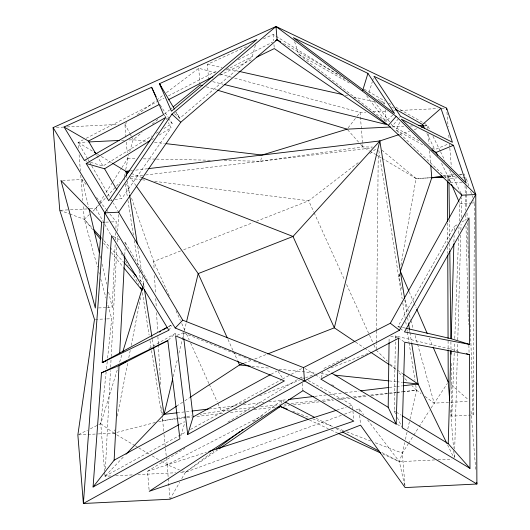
<?xml version="1.0" encoding="UTF-8"?>
<svg xmlns="http://www.w3.org/2000/svg" width="530" height="530" viewBox="0 0 530 530"><rect width="100%" height="100%" fill="white"/><g stroke="black" fill="none" stroke-linecap="round" stroke-linejoin="round"><path stroke-width="0.4" stroke-dasharray="2.65 1.99" d="M451.169 363.322L451.812 416.169L473.098 414.891L474.516 202.838L473.734 200.525M376.293 349.323L376.353 343.553M376.36 342.725L376.472 331.171M376.485 330.349L378.241 153.773M389.066 341.711L389.119 337.61M395.579 413.864L394.168 410.922L395.406 339.233M395.426 338.412L395.466 335.94L450.904 349.177L459.444 351.675M453.925 242.111L454.111 235.506M454.25 230.55L454.362 226.423L457.854 224.382M454.468 457.304L454.588 453.17M454.707 449.036L457.688 343.201M457.781 339.896L460.742 234.889M460.881 229.927L461.047 224.137M461.233 217.525L461.796 197.677M451.812 416.169L454.608 342.592M454.767 338.465L458.556 238.44M458.748 233.478L459 226.867M459.218 221.076L459.874 203.719L459.232 202.228M107.398 307.585L112.228 307.4L115.209 243.164M115.361 239.865L115.699 232.458M115.891 228.337L116.196 221.752L108.451 212.172M110.737 475.966L104.993 476.251L105.119 473.78M105.377 468.825L110.472 370.622M110.638 367.323L111.022 359.897M111.194 356.597L116.891 246.841M117.143 241.892L117.448 236.115M117.7 231.166L118.687 212.185L113.301 202.937M124.775 255.102L125.113 248.49M125.332 244.356L125.418 242.7L123.96 241.952M104.595 471.322L100.753 423.675L106.146 372.02M106.484 368.741L107.259 361.361M107.597 358.081L111.704 318.729L107.318 302.822M124.484 176.748L125.179 172.787M125.729 169.62L128.578 155.396M399.507 273.46L398.805 277.521L402.157 289.446M400.925 265.344L416.063 178.497L382.084 150.308M116.063 434.408L113.937 433.149L114.573 429.896M117.289 416.096L127.836 362.5M128.797 357.624L130.234 350.317M131.195 345.447L140.622 297.535M404.589 485.222L399.382 461.683L402.336 453.124L404.695 442.636M405.423 439.41L407.06 432.149M407.789 428.922L409.789 420.051M409.968 419.243L416.52 390.206L415.745 385.303M173.257 376.552L177.543 358.856M178.908 353.225L184.168 331.515M184.36 330.707L186.308 322.664M143.219 285.564L143.603 284.007L139.125 279.125M224.236 160.504L260.555 161.252L261.707 156.589M281.079 403.383L281.847 400.276L284.04 401.415M399.574 274.407L398.805 277.521L399.58 275.163M174.456 113.685L179.829 118.183L252.3 56.485L255.447 44.904M321.299 377.585L322.83 372.226M129.724 151.481L133.149 139.748L142.066 132.44M180.856 435.786L185.003 422.032M369.099 92.392L372.332 81.64M372.563 80.871L373.491 77.797M90.418 428.757L100.753 423.675L117.945 367.648M119.634 362.123L122.297 353.444M143.12 285.584L143.603 284.007M462.147 182.823L450.805 182.188L396.089 129.963L399.898 122.032M399.719 327.898L397.944 326.394L454.362 226.423M169.938 499.214L179.723 482.201M181.757 478.656L185.427 472.27L213.828 451.07M92.949 211.212L95.837 208.509L99.375 202.957M99.819 202.261L104.238 195.318M106.007 192.542L112.638 182.128M113.076 181.432L121.476 168.242M121.92 167.546L127.664 158.523L127.472 156.065M404.98 485.937L402.336 453.124L408.08 444.094M408.524 443.405L413.387 435.766M413.824 435.07L418.687 427.432M419.131 426.743L429.3 410.77M431.069 407.994L447.327 383.481M168.871 330.23L171.992 325.533M114.924 199.671L121.854 198.465L171.031 127.763L168.368 122.615M348.097 127.876L356.571 116.931M357.074 116.289L360.062 112.426L365.833 112.141M419.051 140.742L392.511 125.855L399.004 118.038M399.501 117.435L400.501 116.236M90.1 208.794L95.837 208.509L99.753 204.262M100.309 203.652L106.457 196.974M107.02 196.365L119.873 182.399M104.662 472.144L104.993 476.251L124.311 456.019M168.374 340.055L175.178 333.496L175.364 335.139M89.491 214.451L84.29 219.307L97.447 267.027M294.607 41.625L298.609 54.192L385.82 121.33L393.975 114.016M152.256 124.086L159.258 118.342M164.353 114.162L169.448 109.988M170.09 109.465L171.998 107.901M358.147 162.703L308.712 200.771L256.646 221.169M369.854 153.687L377.009 148.175M125.948 137.197L124.888 124.066L126.869 122.576M137.416 114.599L155.88 100.647M156.542 100.15L163.134 95.168M166.433 92.677L198.737 68.257L215.511 72.848M253.453 421.476L281.847 400.276M217.963 449.718L185.427 472.27L179.683 472.555M176.55 406.199L184.162 401.217M184.857 400.759L189.7 397.593M151.441 139.854L154.243 138.125M159.139 135.104L171.031 127.763M90.564 162.326L102.966 166.022L151.938 135.892M156.131 133.315L158.934 131.592M163.83 128.578L172.223 123.41L169.54 119.31M149.076 489.707L147.525 471.263L184.857 448.426M227.827 422.138L298.271 379.043M298.98 378.612L301.795 376.89L303.22 377.685M462.034 221.938L466.214 219.499M168.619 326.665L171.462 325.016M148.884 348.535L175.178 333.496M179.431 424.444L184.506 421.661M271.108 374.253L276.885 371.093M104.993 476.251L186.123 431.837M190.469 429.459L281.748 379.493M282.47 379.096L290.44 374.73M291.162 374.332L303.478 367.595M168.56 326.54L171.442 324.976M78.566 148.195L78.102 142.471L83.243 139.821M86.178 138.303L158.132 101.17M158.868 100.793L164.002 98.143M168.407 95.87L217.605 70.483M238.162 59.87L272.665 42.062M226.005 70.053L252.3 56.485M161.484 461.392L167.162 464.764L263.41 415.195M323.923 368.403L346.156 357.346M78.599 434.567L87.463 430.208M219.751 75.273L252.174 59.4M208.635 79.864L207.435 64.309L246.291 46.68M263.483 38.882L273.195 34.477L275.302 35.788M431.957 147.989L434.825 149.599L448.758 143.789M177.113 335.271L183.155 332.827L183.731 337.729M180.611 250.955L153.713 261.495L154.124 268.915M183.685 249.749L252.823 222.666M244.091 363.183L250.928 360.506M254.725 359.015L266.126 354.55M245.787 401.276L221.288 410.876L200.082 414.374M259.567 395.877L299.43 380.262M302.504 379.056L304.81 378.155M305.578 377.85L312.495 375.141M330.939 367.919L367.833 353.464M341.313 415.348L185.427 472.27L182.386 471.018M344.421 414.215L352.947 411.094M356.054 409.962L359.154 408.829L363.62 414.705M399.395 134.487L409.558 131.129M414.248 129.578L417.375 128.538M424.411 126.213L427.538 125.179L429.346 128.863M147.525 471.263L206.409 452.249M336.749 410.174L346.169 407.126M349.31 406.113L352.45 405.099L353.669 419.508M98.355 433.918L113.937 433.149L155.383 422.423M158.569 421.602L186.215 416.666M455.296 176.033L452.136 176.715L444.809 177.093L452.136 176.715L451.812 172.634M460.033 175.013L462.405 174.502M110.306 200.479L111.85 200.207M443.544 175.715L454.064 174.635M187.03 416.534L191.92 415.725M260.555 161.252L362.838 146.883L372.61 147.068M130.811 170.733L132.447 170.534M135.733 170.143L147.221 168.772M130.91 176.755L144.862 175.085M145.677 174.986L371.768 147.956M177.179 412.791L191.078 411.128M209.072 408.975L236.87 405.649M243.416 404.867L263.86 402.422M268.763 401.839L286.77 399.686M314.668 396.347L326.155 394.976M329.441 394.585L341.751 393.108M345.03 392.717L358.976 391.047M389.338 387.417L395.903 386.635M396.725 386.536L402.469 385.847M186.269 417.733L162.558 420.568L162.173 418.13M187.09 417.64L191.993 417.05M196.902 416.467L223.885 413.234M230.431 412.453L249.232 410.207M254.142 409.617L276.223 406.98M283.59 406.099L289.334 405.41M293.441 404.92L319.696 401.78M322.975 401.389L333.642 400.11M338.571 399.527L350.058 398.149M354.159 397.659L367.283 396.089M371.391 395.599L396.003 392.657M396.824 392.558L401.747 391.968M402.568 391.869L416.52 390.206L421.092 393.558M229.49 410.008L221.288 410.876L217.538 402.588M234.412 409.485L254.923 407.312M260.661 406.709L279.529 404.708M284.451 404.191L286.094 404.012M291.016 403.496L317.265 400.713M322.187 400.19L332.847 399.063M336.947 398.626L348.435 397.414M353.358 396.891L366.482 395.499M370.583 395.069L396.009 392.372M396.831 392.286L401.753 391.769M402.575 391.683L416.52 390.206L411.856 385.562M459.007 174.337L461.478 174.191M448.956 181.684L448.917 178.378L457.012 177.894M462.677 177.557L465.101 177.411M459.874 203.719L471.263 203.036M472.078 202.99L474.516 202.838M56.405 127.458L63.832 127.087M67.131 126.928L118.289 124.398M373.252 111.777L387.264 111.081M393.856 110.757L395.506 110.677M400.455 110.432L437.548 108.597M441.669 108.392L444.14 108.266M87.629 158.834L78.102 142.471L87.139 142.027M121.648 140.317L124.934 140.159M129.042 139.953L133.149 139.748L146.287 141.305M392.24 126.928L403.734 126.359M410.3 126.034L412.764 125.908M424.252 125.338L427.538 125.179L427.803 128.465M381.998 158.265L416.063 178.497L430.824 177.769M60.586 210.258L69.602 209.807M70.424 209.767L89.278 208.833M425.014 396.427L434.163 403.138L468.593 401.429M78.685 434.892L97.54 433.957M115.659 475.728L132.897 474.873M137.82 474.628L175.582 472.76M434.706 459.934L399.382 461.683L382.905 454.044M437.992 459.775L451.958 459.079M416.063 178.497L430.95 177.795M62.573 180.359L82.117 179.604L86.761 185.348M102.442 222.282L104.874 222.189M105.682 222.156L110.538 221.971M111.346 221.938L116.196 221.752M98.547 307.93L106.596 307.619M95.314 319.365L105.967 318.954M106.788 318.921L111.704 318.729M127.664 158.523L135.918 158.695M143.352 158.848L155.727 159.099M156.555 159.119L211.033 160.239M251.869 366.283L269.969 368.211M279.019 369.178L316.039 373.12M320.975 373.643L327.56 374.346M389.265 380.918L395.844 381.62M396.665 381.706L402.429 382.322M154.502 142.278L164.36 143.451M130.082 178.265L141.556 179.71M142.371 179.809L144.829 180.12M154.661 181.359L308.712 200.771L313.826 212.073M207.435 64.309L221.951 67.562M227.595 68.82L238.884 71.345M345.322 95.161L347.74 95.705M353.384 96.964L374.346 101.654M383.216 103.641L384.826 103.999L380.613 101.376M397.944 326.394L405.099 328.05M390.736 336.345L397.096 337.815M212.696 81.666L223.103 84.237M220.301 74.16L231.484 77.221M234.677 78.096L360.062 112.426L362.838 146.883L369.225 150.679M84.363 160.471L87.463 161.398M206.349 86.827L216.624 89.921M59.764 210.297L68.966 213.676M69.728 213.954L84.29 219.307L92.127 227.854M292.666 411.214L309.659 417.706M312.746 418.885L332.827 426.557M336.689 428.035L343.639 430.691M346.726 431.87L370.669 441.02M375.3 442.795L402.336 453.124M131.274 173.423L142.06 177.623M183.923 333.131L223.084 348.833M223.852 349.144L233.067 352.841M233.836 353.146L237.678 354.683M238.447 354.994L243.051 356.842M243.82 357.147L247.662 358.691M248.431 358.995L250.73 359.916M253.804 361.149L257.646 362.692M258.408 362.997L260.714 363.925M165.453 448.393L167.162 464.764L179.339 469.766M309.513 420.032L328.236 428.704M331.23 430.095L337.226 432.871M113.029 236.307L119.588 239.692M316.158 418.203L332.217 426.59M335.868 428.498L340.975 431.168M381.858 452.527L399.382 461.683L367.595 419.926M308.215 380.467L352.45 405.099M396.089 129.963L424.729 145.969M283.55 43.467L337.544 74.107M364.183 89.225L385.065 101.071M388.662 103.118L390.822 104.344M395.864 107.199L423.218 122.728M423.94 123.139L427.538 125.179M298.609 54.192L349.72 83.197M377.976 99.229L385.88 103.714M391.63 106.98L393.79 108.206M369.933 151.103L375.611 154.475M376.32 154.893L381.289 157.847M116.772 434.832L134.514 445.372M135.223 445.79L138.065 447.479M138.774 447.903L149.42 454.223M152.256 455.906L160.775 460.967M78.102 142.471L92.856 151.381M97.778 154.349L100.587 156.052M101.29 156.476L111.83 162.836M327.454 370.543L330.276 372.252M394.168 410.922L395.572 411.777M396.274 412.201L401.19 415.175M304.889 368.449L314.76 374.425M315.469 374.849L319.703 377.413M331.694 384.667L334.516 386.377M397.288 424.378L401.521 426.942M276.004 36.225L344.811 79.076M355.603 342.095L363.838 347.62M364.527 348.084L370.019 351.761M389.921 365.11L396.784 369.715M397.467 370.178L402.959 373.862M395.466 335.94L397.454 337.285M398.116 337.729L404.079 341.764M100.753 423.675L113.937 433.149M400.316 328.401L403.27 330.906M451.288 384.793L468.401 399.746M376.287 350.151L387.364 361.182M390.279 364.083L396.692 370.47M399.024 372.789L402.522 376.274M404.854 378.592L407.775 381.494M164.148 115.202L172.223 123.41M101.634 238.228L103.317 240.064M103.873 240.673L123.457 262.032M347.64 129.77L360.122 143.829M360.665 144.438L362.838 146.883M92.618 229.53L84.29 219.307L83.104 204.593M103.549 242.945L109.273 249.974M111.353 252.532L123.324 267.226M96.573 197.485L105.868 208.979M106.384 209.615L107.934 211.53M366.614 95.791L385.82 121.33M373.994 101.097L390.564 123.245M391.047 123.901L392.511 125.855M129.214 176.033L135.879 185.454M175.748 112.188L179.829 118.183L176.093 111.85M278.065 371.378L283.053 378.87M160.146 104.953L169.09 118.627M96.738 155.323L102.966 166.022M119.382 194.225L121.854 198.465M88.04 159.543L89.285 161.676M89.696 162.392L91.352 165.234M91.77 165.95L110.816 198.671M111.234 199.379L112.89 202.221M125.418 242.7L147.486 280.589M95.837 208.509L104.35 223.561M104.761 224.283L110.843 235.028M120.979 252.949L123.41 257.255M125.438 260.839L128.273 265.855M133.547 275.169L138.82 284.491M124.888 124.066L129.77 133.335M130.148 134.044L131.274 136.184M131.645 136.899L133.149 139.748M165.704 117.468L166.844 119.674M432.957 136.236L440.185 150.977M440.543 151.713L444.882 160.557M449.579 170.137L461.14 193.722M426.869 133.368L434.825 149.599M441.536 163.28L450.805 182.188M447.585 444.856L453.707 457.476M397.341 417.541L401.568 426.365M314.164 212.828L344.513 279.906M346.554 284.431L369.191 334.47M369.529 335.218L373.584 344.175M373.922 344.924L375.949 349.402M227.98 339.445L233.074 350.708M233.419 351.456L237.493 360.466M169.249 295.839L153.713 261.495L131.142 196.974M176.006 310.765L180.392 320.471M181.744 323.459L185.149 330.985M186.514 333.999L189.236 340.028M190.601 343.042L209.012 383.74M209.357 384.495L217.201 401.833M448.917 178.378L450.851 182.85M409.2 291.798L413.791 302.425M414.115 303.18L416.09 307.738M429.207 338.1L432.818 346.448M126.524 183.758L129.784 193.086M468.778 185.851L465.91 177.358L465.989 179.842M470.607 191.257L472.687 197.438M405.066 299.781L408.425 311.706M409.319 314.886L410.664 319.656M410.889 320.451L413.122 328.401M415.136 335.556L417.375 343.506M417.6 344.301L434.163 403.138M98.766 271.804L99.421 274.189M100.74 278.959L106 298.052M82.117 179.604L88.556 206.932M100.11 255.957L100.674 258.368M101.999 264L106.735 284.093M108.63 292.129L112.228 307.4M404.834 299.881L407.146 314.575M407.656 317.848L408.431 322.743M409.584 330.091L409.842 331.727M409.968 332.542L411.512 342.34M378.824 150.434L402.137 298.748M402.78 302.829L405.218 318.344M405.735 321.611L406.377 325.698M407.02 329.779L407.272 331.409M407.404 332.231L408.941 342.029M409.074 342.844L414.977 380.408M126.657 176.218L126.915 177.855M127.425 181.121L129.479 194.185M137.694 246.443L141.55 270.943M142.444 276.66L144.114 287.267M151.799 336.146L152.183 338.59M152.309 339.405L153.461 346.739M124.345 177.543L124.861 180.81M125.371 184.076L127.425 197.14M127.942 200.406L133.461 235.519M134.229 240.415L138.085 264.914M138.979 270.625L140.649 281.244M142.444 292.666L149.109 335.033M150.003 340.737L151.03 347.249M151.54 350.509L161.657 414.871M184.672 416.341L184.857 417.984M163.664 431.208L162.279 415.626M164.008 434.481L165.373 447.578M359.154 408.829L359.426 412.095M359.704 415.354L360.46 424.318M301.795 376.89L301.928 378.513M302.339 383.375L302.888 389.868M446.942 112.228L448.128 126.922M448.784 135.084L449.115 139.165M449.506 144.061L449.771 147.327M449.837 148.142L451.348 166.917M471.024 411.174L475.708 469.288M428.267 134.216L429.061 144.074M429.591 150.646L430.711 164.611M450.474 409.915L453.501 447.519M453.766 450.785L454.296 457.324M167.162 464.764L169.872 498.399M126.345 142.119L127.207 152.779M79.089 154.733L80.408 171.084M80.739 175.172L82.779 200.506M385.27 109.743L386.403 124.504M273.195 34.477L273.679 40.744M273.977 44.666L274.222 47.799M198.737 68.257L199.962 84.131M154.495 275.507L155.502 293.64M155.774 298.582L156.231 306.83M156.555 312.594L157.609 331.555M157.88 336.497L158.298 343.917M158.344 344.745L160.63 385.953M161.822 407.384L162.233 414.804M466.188 186.467L466.413 193.914M466.44 194.742L466.837 207.985M466.99 212.947L467.162 218.744M467.288 222.878L468.394 259.296M470.368 324.678L473.098 414.891M464.777 173.992L464.817 175.642M465.048 185.566L465.247 193.834M465.267 194.662L465.645 210.37M465.744 214.504L465.883 220.288M466.022 226.078L468.387 324.459M468.884 345.129L469.083 353.397M449.42 219.665L449.665 239.481M449.712 243.608L449.791 250.213M450.911 341.857L451.01 350.111M447.472 175.032L447.486 179.153M447.645 222.885L447.717 242.687M447.737 246.814L447.757 253.413M448.082 340.869L448.115 349.118"/><path stroke-width="0.79" d="M396.188 424.192L398.692 338.186L320.862 379.116L396.188 424.192L388.192 407.305L389.06 342.532M466.426 353.722L469.527 354.63L469.971 468.348L448.241 443.65L450.858 350.82M469.487 344.407L404.456 331.912L469.004 217.87L469.487 344.407L451.196 338.73L453.879 243.76M93.068 487.004L179.935 438.84L167.811 340.598L101.468 372.848L93.068 487.004L114.135 460.186L119.045 365.601L126.855 361.129M119.667 353.49L124.729 255.93M53.106 127.624L104.774 212.874L83.382 503.5L169.938 499.214L360.526 425.133L405.112 487.58L476.894 484.022L475.774 194.51L446.618 108.147L276.004 26.5L53.106 127.624L59.764 210.297L94.492 319.398L77.864 434.931L83.382 503.5L304.551 380.884L399.448 330.25L475.774 194.51L396.188 116.375L276.004 26.5L171.945 114.135L104.774 212.874L175.205 328.004L304.551 380.884L476.894 484.022L476.761 482.386M126.021 454.23L164.095 414.354L172.667 378.963M186.507 321.862L198.2 273.606L136.349 186.129M398.613 134.746L379.844 140.953L334.331 327.825L267.643 353.954M123.848 267.862L142.06 290.228L142.835 287.114M219.314 448.777L280.31 406.49L280.695 404.933M187.746 434.507L175.602 335.887L284.411 380.918L187.746 434.507L193.092 416.964L183.831 338.544M122.781 351.867L142.875 286.372M362.679 90.55L367.926 73.379L293.355 37.696L394.558 113.493L367.926 73.379M104.774 212.874L118.687 212.185L182.757 320.186L303.478 367.595L390.338 323.254L461.862 195.199L461.14 193.722M118.687 212.185L180.776 122.238L277.071 39.79L276.004 26.5M275.607 40.545L277.071 39.79L388.364 125.305L396.188 116.375M404.575 298.244L379.844 140.953L292.997 236.466L198.2 273.606L227.304 337.941M175.205 328.004L182.757 320.186M395.221 109.021L422.529 124.517L440.967 108.332L452.421 142.259L400.501 116.236L373.955 76.267L440.967 108.332M173.27 106.855L200.022 84.926L202.394 85.641M216.465 449.095L240.242 431.341M241.561 430.353L242.886 429.366M153.594 347.554L164.095 414.354L176.55 406.199M190.396 397.136L239.527 364.971L243.33 363.481M86.185 163.485L108.769 200.744L165.704 117.468L86.185 163.485L104.576 168.785L150.043 140.715M159.384 332.032L160.802 331.204M162.935 329.965L167.202 327.494M114.135 460.186L178.703 424.841M193.092 416.964L270.386 374.65M167.116 327.321L102.224 362.586L111.572 235.558L168.871 330.23L102.224 362.586L106 360.97M156.184 96.877L151.62 87.271L64.07 126.988L88.43 141.053L158.96 104.648M168.308 99.826L212.861 76.837M278.104 407.623L280.31 406.49L287.26 409.147M167.811 340.598L119.045 365.601L101.468 372.848M256.593 57.233L274.282 48.581L386.403 124.504L224.707 84.628M431.89 149.97L436.183 152.368L453.455 145.306L466.201 183.055L401.283 119.151L453.455 145.306M421.284 127.246L423.629 126.471M208.767 451.494L335.967 410.425M390.603 127.008L347.097 129.161L262.092 155.032L166.003 143.643M441.974 175.986L431.771 177.755L400.342 271.3L408.868 291.036M112.532 163.26L125.882 171.323L129.989 170.832M148.042 168.672L379.844 140.953M164.095 414.354L177.179 412.791M191.9 411.028L208.25 409.074M288.413 399.488L313.846 396.447M360.619 390.855L388.517 387.516M403.29 385.754L418.057 383.985L446.863 443.371M443.179 177.172L431.771 177.755L430.777 165.433M88.782 141.947L119.184 140.437M418.508 125.623L423.43 125.385M431.645 177.729L443.12 177.159M475.774 194.51L461.862 195.199L388.364 125.305M250.226 366.111L239.527 364.971L237.831 361.215M334.967 375.134L388.437 380.832M403.25 382.408L418.057 383.985L411.638 343.155M147.93 141.503L149.573 141.695M469.527 354.63L404.741 342.214L402.277 427.836L469.971 468.348M239.686 71.53L342.897 94.618M405.894 328.236L451.196 338.73M217.419 90.16L347.097 129.161M126.524 175.403L125.882 171.323L128.194 172.223M142.06 177.623L292.997 236.466L334.331 327.825L354.915 341.638M280.31 406.49L308.016 419.336M337.974 433.222L380.659 453.004M285.498 402.177L314.701 417.435M342.44 431.93L378.937 451.003M277.071 39.79L280.675 41.83M94.267 152.229L97.076 153.925M331.687 373.107L388.192 407.305M402.595 416.024L448.241 443.65M370.702 352.225L389.232 364.653M403.648 374.319L418.057 383.985M390.338 323.254L399.448 330.25M171.945 114.135L180.776 122.238M93.803 229.682L101.078 237.619M124.02 262.642L136.329 276.07M94.181 231.444L100.428 239.116M125.882 171.323L127.313 173.343M64.07 126.988L84.363 160.471L163.571 114.619L151.62 87.271M174.436 109.034L159.49 83.7L256.911 39.498L171.468 111.187L159.49 83.7L161.597 88.007M88.43 141.053L95.903 153.892M104.576 168.785L116.918 189.985M140.443 287.359L142.06 290.228M422.529 124.517L424.338 128.207M436.183 152.368L437.614 155.277M451.5 184.341L458.907 201.486M416.746 309.255L427.24 333.542M433.142 347.21L448.234 382.123L449.685 400.104M88.934 208.535L99.349 252.744M408.557 323.558L409.458 329.276M129.605 195L137.31 243.999M144.498 289.711L151.799 336.146M446.618 108.147L446.744 109.776M303.478 367.595L304.551 380.884M448.97 182.512L449.4 218.009M449.804 251.035L450.871 338.557M451.023 350.94L451.063 354.245M447.492 180.803L447.638 221.235M447.764 255.062L448.075 338.392M448.115 349.946L448.234 382.123M101.634 222.315L95.327 308.056L60.943 180.425L101.634 222.315M302.955 390.676L149.215 491.317L353.801 421.105L302.955 390.676"/></g></svg>
